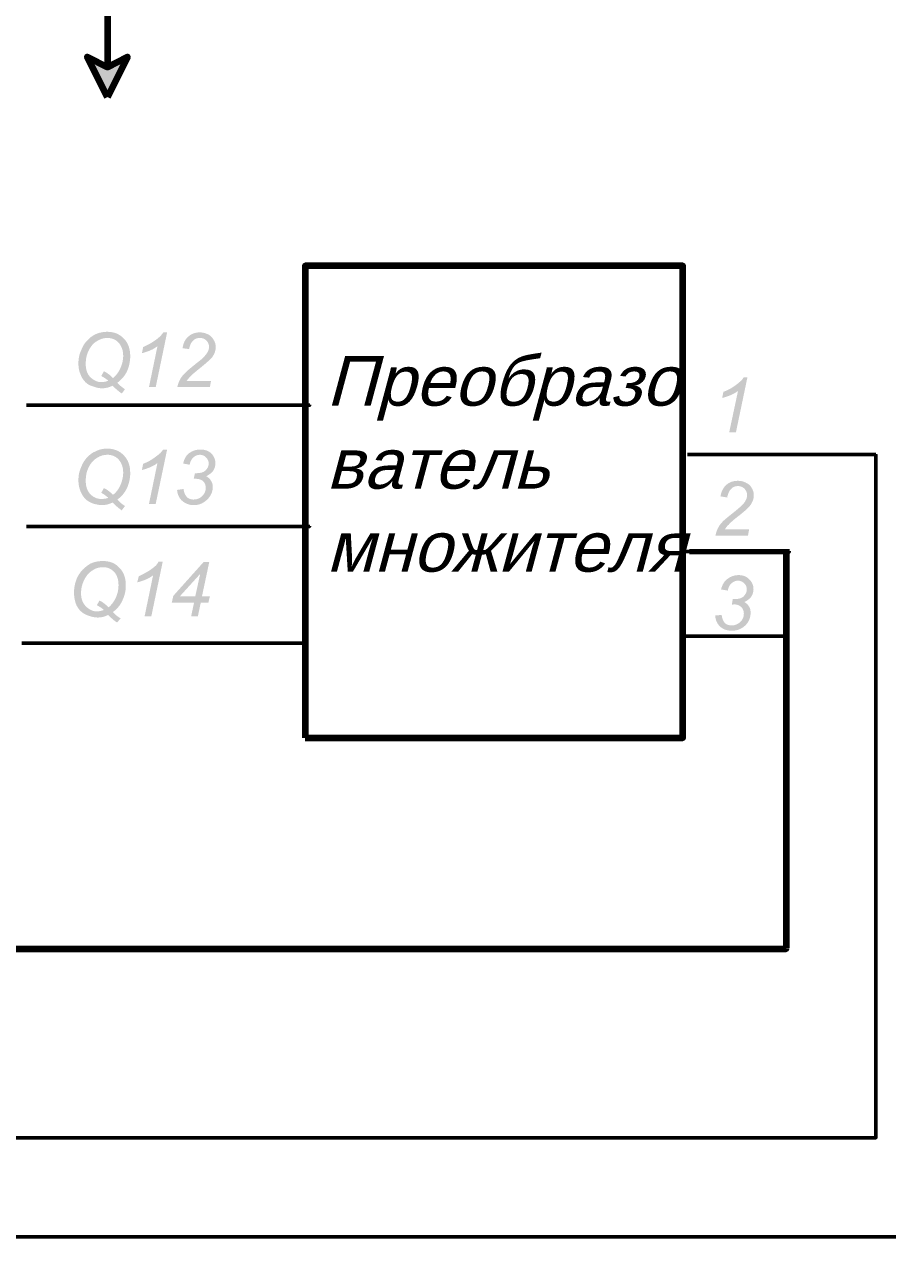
# Model space of a CAD drawing. Header units: millimetres. Extents: x 0 to 420, y 0 to 531.
# Drawn here: x 346.2 to 394.7, y 144.2 to 212.4 of the extents above; entities that cross this region are included whole.
import ezdxf

# ---------------------------------------------------------------- set-up
doc = ezdxf.new("R2010")
doc.units = ezdxf.units.MM
doc.header["$LTSCALE"] = 0.5
doc.layers.get('0').update_dxf_attribs({"lineweight": 60})
doc.styles.add('Arial$201', font='Arial Italic.ttf', dxfattribs={"oblique": 15, "height": 4.266011})

msp = doc.modelspace()

# ---------------------------------------------------------------- hatches: boundary and pattern name
at = {"true_color": 0x000007}
for points in [[(350.83, 208.277), (349.694, 210.55), (350.83, 209.973), (351.966, 210.55)], [(353.168, 191.977), (353.646, 194.282), (353.646, 194.282), (353.62, 194.261), (353.594, 194.241), (353.567, 194.222), (353.539, 194.202), (353.509, 194.183), (353.479, 194.164), (353.448, 194.146), (353.416, 194.128), (353.383, 194.11), (353.348, 194.093), (353.313, 194.076), (353.277, 194.059), (353.24, 194.043), (353.202, 194.027), (353.163, 194.012), (353.124, 193.996), (353.083, 193.981), (353.041, 193.967), (352.999, 193.953), (352.955, 193.939), (352.911, 193.925), (352.866, 193.912), (352.82, 193.899), (352.773, 193.887), (352.773, 193.887), (352.839, 194.232), (352.839, 194.232), (352.863, 194.243), (352.888, 194.253), (352.912, 194.264), (352.936, 194.275), (352.96, 194.286), (352.984, 194.297), (353.008, 194.309), (353.032, 194.32), (353.055, 194.332), (353.078, 194.344), (353.102, 194.356), (353.125, 194.368), (353.148, 194.381), (353.171, 194.393), (353.194, 194.406), (353.217, 194.419), (353.24, 194.432), (353.263, 194.445), (353.285, 194.459), (353.308, 194.472), (353.331, 194.486), (353.353, 194.5), (353.376, 194.514), (353.399, 194.529), (353.399, 194.529), (353.421, 194.543), (353.443, 194.558), (353.464, 194.572), (353.485, 194.586), (353.506, 194.6), (353.525, 194.615), (353.545, 194.629), (353.564, 194.643), (353.582, 194.657), (353.6, 194.67), (353.618, 194.684), (353.635, 194.697), (353.652, 194.711), (353.668, 194.724), (353.684, 194.737), (353.7, 194.749), (353.715, 194.762), (353.73, 194.774), (353.744, 194.786), (353.758, 194.798), (353.772, 194.809), (353.785, 194.82), (353.798, 194.831), (353.81, 194.842), (353.817, 194.85), (353.823, 194.858), (353.829, 194.866), (353.836, 194.875), (353.843, 194.883), (353.85, 194.891), (353.857, 194.9), (353.864, 194.908), (353.871, 194.917), (353.878, 194.925), (353.885, 194.934), (353.893, 194.942), (353.9, 194.951), (353.907, 194.96), (353.914, 194.969), (353.921, 194.978), (353.928, 194.987), (353.935, 194.997), (353.942, 195.006), (353.949, 195.016), (353.956, 195.025), (353.962, 195.035), (353.969, 195.045), (353.975, 195.056), (354.189, 195.056), (353.547, 191.977), (353.168, 191.977), (353.547, 191.977)], [(385.803, 189.441), (386.297, 191.763), (386.297, 191.763), (386.27, 191.742), (386.241, 191.722), (386.213, 191.702), (386.183, 191.683), (386.152, 191.664), (386.121, 191.645), (386.088, 191.627), (386.055, 191.609), (386.021, 191.591), (385.986, 191.574), (385.951, 191.557), (385.914, 191.54), (385.876, 191.524), (385.838, 191.508), (385.799, 191.492), (385.759, 191.477), (385.718, 191.462), (385.676, 191.448), (385.634, 191.433), (385.59, 191.419), (385.546, 191.406), (385.501, 191.393), (385.454, 191.38), (385.408, 191.367), (385.408, 191.367), (385.473, 191.713), (385.473, 191.713), (385.498, 191.722), (385.523, 191.73), (385.547, 191.739), (385.571, 191.749), (385.595, 191.758), (385.619, 191.768), (385.643, 191.779), (385.666, 191.789), (385.69, 191.8), (385.713, 191.811), (385.736, 191.823), (385.76, 191.835), (385.783, 191.847), (385.806, 191.859), (385.829, 191.871), (385.852, 191.884), (385.874, 191.897), (385.897, 191.91), (385.92, 191.923), (385.943, 191.937), (385.965, 191.951), (385.988, 191.965), (386.011, 191.979), (386.033, 191.993), (386.033, 191.993), (386.056, 192.009), (386.078, 192.025), (386.1, 192.041), (386.121, 192.056), (386.142, 192.071), (386.162, 192.086), (386.183, 192.101), (386.202, 192.115), (386.221, 192.129), (386.24, 192.143), (386.258, 192.157), (386.276, 192.17), (386.293, 192.183), (386.31, 192.196), (386.326, 192.209), (386.342, 192.222), (386.357, 192.235), (386.371, 192.248), (386.385, 192.26), (386.398, 192.273), (386.411, 192.285), (386.423, 192.298), (386.434, 192.31), (386.445, 192.322), (386.453, 192.329), (386.461, 192.335), (386.469, 192.342), (386.477, 192.348), (386.484, 192.355), (386.491, 192.362), (386.499, 192.37), (386.506, 192.377), (386.513, 192.385), (386.52, 192.393), (386.527, 192.401), (386.533, 192.409), (386.54, 192.417), (386.547, 192.426), (386.553, 192.434), (386.56, 192.443), (386.566, 192.452), (386.572, 192.461), (386.579, 192.471), (386.585, 192.48), (386.591, 192.49), (386.597, 192.5), (386.603, 192.51), (386.61, 192.52), (386.824, 192.52), (386.181, 189.441), (385.803, 189.441), (386.181, 189.441)], [(353.168, 185.407), (353.646, 187.712), (353.646, 187.712), (353.62, 187.692), (353.594, 187.672), (353.567, 187.652), (353.539, 187.632), (353.509, 187.613), (353.479, 187.595), (353.448, 187.576), (353.416, 187.558), (353.383, 187.541), (353.348, 187.523), (353.313, 187.506), (353.277, 187.49), (353.24, 187.473), (353.202, 187.457), (353.163, 187.442), (353.124, 187.427), (353.083, 187.412), (353.041, 187.397), (352.999, 187.383), (352.955, 187.369), (352.911, 187.355), (352.866, 187.342), (352.82, 187.329), (352.773, 187.317), (352.773, 187.317), (352.839, 187.663), (352.839, 187.663), (352.863, 187.673), (352.888, 187.683), (352.912, 187.694), (352.936, 187.704), (352.96, 187.715), (352.984, 187.725), (353.008, 187.736), (353.032, 187.747), (353.055, 187.758), (353.078, 187.769), (353.102, 187.781), (353.125, 187.792), (353.148, 187.804), (353.171, 187.816), (353.194, 187.829), (353.217, 187.842), (353.24, 187.855), (353.263, 187.869), (353.285, 187.883), (353.308, 187.897), (353.331, 187.912), (353.353, 187.927), (353.376, 187.943), (353.399, 187.959), (353.399, 187.959), (353.421, 187.973), (353.443, 187.988), (353.464, 188.002), (353.485, 188.016), (353.506, 188.031), (353.525, 188.045), (353.545, 188.059), (353.564, 188.073), (353.582, 188.087), (353.6, 188.101), (353.618, 188.114), (353.635, 188.128), (353.652, 188.141), (353.668, 188.154), (353.684, 188.167), (353.7, 188.18), (353.715, 188.192), (353.73, 188.204), (353.744, 188.216), (353.758, 188.228), (353.772, 188.239), (353.785, 188.251), (353.798, 188.261), (353.81, 188.272), (353.817, 188.28), (353.823, 188.288), (353.829, 188.297), (353.836, 188.305), (353.843, 188.313), (353.85, 188.321), (353.857, 188.329), (353.864, 188.338), (353.871, 188.346), (353.878, 188.354), (353.885, 188.362), (353.893, 188.371), (353.9, 188.379), (353.907, 188.387), (353.914, 188.395), (353.921, 188.404), (353.928, 188.412), (353.935, 188.42), (353.942, 188.428), (353.949, 188.436), (353.956, 188.445), (353.962, 188.453), (353.969, 188.461), (353.975, 188.469), (354.189, 188.469), (353.547, 185.407), (353.168, 185.407), (353.547, 185.407)], [(352.921, 179.084), (353.399, 181.389), (353.399, 181.389), (353.371, 181.369), (353.343, 181.349), (353.314, 181.329), (353.285, 181.31), (353.254, 181.291), (353.223, 181.272), (353.19, 181.254), (353.157, 181.236), (353.123, 181.218), (353.088, 181.201), (353.052, 181.184), (353.016, 181.167), (352.978, 181.151), (352.94, 181.135), (352.901, 181.119), (352.861, 181.104), (352.82, 181.089), (352.778, 181.074), (352.735, 181.06), (352.692, 181.046), (352.648, 181.033), (352.602, 181.019), (352.556, 181.007), (352.509, 180.994), (352.509, 180.994), (352.592, 181.34), (352.592, 181.34), (352.614, 181.35), (352.637, 181.361), (352.66, 181.371), (352.682, 181.382), (352.705, 181.393), (352.728, 181.405), (352.751, 181.416), (352.774, 181.428), (352.796, 181.439), (352.819, 181.451), (352.842, 181.463), (352.866, 181.476), (352.889, 181.488), (352.912, 181.501), (352.935, 181.514), (352.959, 181.526), (352.983, 181.54), (353.006, 181.553), (353.03, 181.566), (353.054, 181.58), (353.078, 181.594), (353.103, 181.608), (353.127, 181.622), (353.152, 181.636), (353.152, 181.636), (353.174, 181.651), (353.196, 181.665), (353.217, 181.679), (353.238, 181.694), (353.259, 181.708), (353.278, 181.722), (353.298, 181.736), (353.317, 181.75), (353.335, 181.764), (353.354, 181.778), (353.371, 181.792), (353.388, 181.805), (353.405, 181.818), (353.421, 181.831), (353.437, 181.844), (353.453, 181.857), (353.468, 181.869), (353.483, 181.882), (353.497, 181.894), (353.511, 181.905), (353.525, 181.917), (353.538, 181.928), (353.551, 181.939), (353.563, 181.949), (353.569, 181.957), (353.576, 181.966), (353.582, 181.974), (353.588, 181.982), (353.594, 181.99), (353.6, 181.999), (353.606, 182.007), (353.613, 182.016), (353.619, 182.024), (353.625, 182.033), (353.631, 182.041), (353.637, 182.05), (353.644, 182.059), (353.65, 182.068), (353.656, 182.077), (353.662, 182.086), (353.668, 182.095), (353.674, 182.104), (353.681, 182.114), (353.687, 182.123), (353.693, 182.133), (353.699, 182.143), (353.705, 182.153), (353.711, 182.163), (353.942, 182.163), (353.3, 179.084), (352.921, 179.084), (353.3, 179.084)]]:
    msp.add_hatch(color=7, dxfattribs=at).paths.add_polyline_path(points)
h = msp.add_hatch(color=7, dxfattribs=at)
edge = h.paths.add_edge_path()
edge.add_spline(control_points=[(351.39, 192.224), (351.505, 192.092), (351.637, 191.977), (351.818, 191.861)], knot_values=[0, 0, 0, 0, 1, 1, 1, 1], degree=3, periodic=0)
edge.add_line((351.818, 191.861), (351.637, 191.614))
edge.add_spline(control_points=[(351.637, 191.614), (351.456, 191.746), (351.275, 191.894), (351.126, 192.059), (351.126, 192.059), (350.929, 191.96), (350.731, 191.911), (350.534, 191.911), (350.534, 191.911), (350.385, 191.911), (350.221, 191.944), (350.04, 192.009), (350.04, 192.009), (349.859, 192.059), (349.71, 192.141), (349.595, 192.256), (349.595, 192.256), (349.48, 192.372), (349.381, 192.52), (349.315, 192.701), (349.315, 192.701), (349.233, 192.882), (349.2, 193.096), (349.2, 193.31), (349.2, 193.31), (349.2, 193.574), (349.249, 193.837), (349.365, 194.068), (349.365, 194.068), (349.447, 194.282), (349.546, 194.446), (349.694, 194.595), (349.694, 194.595), (349.826, 194.743), (349.974, 194.858), (350.138, 194.94), (350.138, 194.94), (350.352, 195.039), (350.583, 195.089), (350.83, 195.089), (350.83, 195.089), (351.209, 195.089), (351.522, 194.957), (351.752, 194.71), (351.752, 194.71), (351.999, 194.463), (352.114, 194.134), (352.114, 193.722), (352.114, 193.722), (352.114, 193.409), (352.048, 193.129), (351.933, 192.866), (351.933, 192.866), (351.801, 192.602), (351.62, 192.388), (351.39, 192.224)], knot_values=[0, 0, 0, 0, 0.017857, 0.017857, 0.017857, 0.017857, 0.035714, 0.035714, 0.035714, 0.035714, 0.053571, 0.053571, 0.053571, 0.053571, 0.071429, 0.071429, 0.071429, 0.071429, 0.089286, 0.089286, 0.089286, 0.089286, 0.107143, 0.107143, 0.107143, 0.107143, 0.125, 0.125, 0.125, 0.125, 0.142857, 0.142857, 0.142857, 0.142857, 0.160714, 0.160714, 0.160714, 0.160714, 0.178571, 0.178571, 0.178571, 0.178571, 0.196429, 0.196429, 0.196429, 0.196429, 0.214286, 0.214286, 0.214286, 0.214286, 0.232143, 0.232143, 0.232143, 0.232143, 1, 1, 1, 1], degree=3, periodic=0)
edge = h.paths.add_edge_path()
edge.add_spline(control_points=[(351.143, 192.487), (351.307, 192.619), (351.456, 192.8), (351.554, 193.03), (351.554, 193.03), (351.653, 193.244), (351.719, 193.491), (351.719, 193.738), (351.719, 193.738), (351.719, 194.051), (351.62, 194.298), (351.456, 194.479), (351.456, 194.479), (351.291, 194.66), (351.077, 194.743), (350.83, 194.743), (350.83, 194.743), (350.632, 194.743), (350.435, 194.693), (350.237, 194.562), (350.237, 194.562), (350.04, 194.446), (349.891, 194.265), (349.776, 194.035), (349.776, 194.035), (349.661, 193.804), (349.612, 193.557), (349.612, 193.277), (349.612, 193.277), (349.612, 192.932), (349.71, 192.668), (349.924, 192.487), (349.924, 192.487), (350.106, 192.339), (350.27, 192.256), (350.468, 192.256), (350.468, 192.256), (350.616, 192.256), (350.764, 192.289), (350.879, 192.339), (350.879, 192.339), (350.748, 192.454), (350.616, 192.536), (350.484, 192.602)], knot_values=[0, 0, 0, 0, 0.022727, 0.022727, 0.022727, 0.022727, 0.045455, 0.045455, 0.045455, 0.045455, 0.068182, 0.068182, 0.068182, 0.068182, 0.090909, 0.090909, 0.090909, 0.090909, 0.113636, 0.113636, 0.113636, 0.113636, 0.136364, 0.136364, 0.136364, 0.136364, 0.159091, 0.159091, 0.159091, 0.159091, 0.181818, 0.181818, 0.181818, 0.181818, 0.204545, 0.204545, 0.204545, 0.204545, 0.227273, 0.227273, 0.227273, 0.227273, 1, 1, 1, 1], degree=3, periodic=0)
edge.add_line((350.484, 192.602), (350.632, 192.866))
edge.add_spline(control_points=[(350.632, 192.866), (350.731, 192.816), (350.814, 192.783), (350.879, 192.718), (350.879, 192.718), (350.962, 192.668), (351.044, 192.586), (351.143, 192.487)], knot_values=[0, 0, 0, 0, 0.125, 0.125, 0.125, 0.125, 1, 1, 1, 1], degree=3, periodic=0)
h = msp.add_hatch(color=7, dxfattribs=at)
h.paths.add_polyline_path([(354.765, 191.977), (354.765, 191.977), (354.77, 191.999), (354.774, 192.021), (354.779, 192.043), (354.784, 192.064), (354.79, 192.086), (354.796, 192.106), (354.802, 192.127), (354.808, 192.147), (354.814, 192.167), (354.821, 192.187), (354.828, 192.206), (354.835, 192.226), (354.843, 192.245), (354.85, 192.263), (354.858, 192.282), (354.865, 192.3), (354.873, 192.318), (354.881, 192.335), (354.889, 192.353), (354.897, 192.37), (354.905, 192.387), (354.913, 192.404), (354.922, 192.421), (354.93, 192.438), (354.93, 192.438), (354.938, 192.452), (354.947, 192.466), (354.956, 192.481), (354.966, 192.495), (354.975, 192.51), (354.985, 192.524), (354.996, 192.538), (355.006, 192.553), (355.017, 192.567), (355.028, 192.582), (355.04, 192.596), (355.051, 192.61), (355.063, 192.625), (355.076, 192.639), (355.088, 192.654), (355.101, 192.668), (355.114, 192.683), (355.127, 192.697), (355.14, 192.711), (355.154, 192.726), (355.167, 192.74), (355.181, 192.755), (355.196, 192.769), (355.21, 192.783), (355.225, 192.798), (355.241, 192.814), (355.258, 192.83), (355.276, 192.847), (355.295, 192.864), (355.315, 192.882), (355.336, 192.901), (355.359, 192.921), (355.382, 192.942), (355.407, 192.963), (355.432, 192.985), (355.459, 193.008), (355.487, 193.031), (355.516, 193.056), (355.546, 193.081), (355.577, 193.107), (355.609, 193.133), (355.643, 193.161), (355.677, 193.189), (355.713, 193.218), (355.75, 193.248), (355.789, 193.279), (355.828, 193.311), (355.868, 193.343), (355.893, 193.362), (355.916, 193.38), (355.939, 193.397), (355.962, 193.415), (355.983, 193.432), (356.004, 193.448), (356.025, 193.464), (356.044, 193.48), (356.063, 193.496), (356.081, 193.511), (356.099, 193.526), (356.115, 193.541), (356.132, 193.555), (356.147, 193.569), (356.162, 193.582), (356.176, 193.596), (356.189, 193.609), (356.202, 193.621), (356.214, 193.633), (356.225, 193.645), (356.236, 193.657), (356.246, 193.668), (356.255, 193.679), (356.264, 193.689), (356.278, 193.703), (356.291, 193.717), (356.305, 193.731), (356.317, 193.745), (356.33, 193.759), (356.341, 193.773), (356.353, 193.786), (356.364, 193.799), (356.374, 193.813), (356.384, 193.826), (356.394, 193.839), (356.404, 193.852), (356.413, 193.864), (356.421, 193.877), (356.43, 193.89), (356.438, 193.902), (356.446, 193.915), (356.453, 193.927), (356.461, 193.94), (356.468, 193.952), (356.475, 193.965), (356.481, 193.977), (356.488, 193.989), (356.494, 194.002), (356.498, 194.012), (356.502, 194.022), (356.506, 194.032), (356.509, 194.042), (356.513, 194.052), (356.516, 194.061), (356.519, 194.071), (356.522, 194.08), (356.524, 194.09), (356.527, 194.1), (356.529, 194.109), (356.531, 194.119), (356.533, 194.129), (356.535, 194.139), (356.537, 194.149), (356.538, 194.159), (356.539, 194.17), (356.54, 194.18), (356.541, 194.191), (356.542, 194.202), (356.543, 194.213), (356.543, 194.225), (356.543, 194.237), (356.544, 194.249), (356.543, 194.265), (356.543, 194.281), (356.541, 194.297), (356.539, 194.313), (356.537, 194.329), (356.534, 194.345), (356.531, 194.36), (356.527, 194.375), (356.523, 194.39), (356.518, 194.405), (356.512, 194.42), (356.506, 194.434), (356.5, 194.448), (356.493, 194.463), (356.486, 194.476), (356.478, 194.49), (356.469, 194.504), (356.46, 194.517), (356.451, 194.531), (356.441, 194.544), (356.43, 194.557), (356.419, 194.57), (356.407, 194.582), (356.395, 194.595), (356.383, 194.607), (356.37, 194.618), (356.357, 194.629), (356.344, 194.64), (356.331, 194.65), (356.318, 194.659), (356.304, 194.668), (356.29, 194.677), (356.276, 194.685), (356.262, 194.692), (356.248, 194.699), (356.233, 194.706), (356.218, 194.712), (356.202, 194.717), (356.187, 194.722), (356.171, 194.726), (356.155, 194.73), (356.138, 194.734), (356.122, 194.736), (356.105, 194.739), (356.087, 194.74), (356.069, 194.742), (356.051, 194.743), (356.033, 194.743), (356.015, 194.743), (355.996, 194.742), (355.978, 194.74), (355.96, 194.739), (355.943, 194.736), (355.925, 194.734), (355.908, 194.73), (355.891, 194.726), (355.874, 194.722), (355.858, 194.717), (355.841, 194.712), (355.825, 194.706), (355.809, 194.699), (355.794, 194.692), (355.779, 194.685), (355.764, 194.677), (355.749, 194.668), (355.734, 194.659), (355.72, 194.65), (355.706, 194.64), (355.693, 194.629), (355.68, 194.618), (355.667, 194.607), (355.654, 194.595), (355.64, 194.582), (355.627, 194.569), (355.613, 194.554), (355.601, 194.54), (355.588, 194.524), (355.577, 194.508), (355.565, 194.492), (355.554, 194.474), (355.544, 194.457), (355.534, 194.438), (355.524, 194.419), (355.514, 194.399), (355.505, 194.379), (355.497, 194.358), (355.488, 194.336), (355.48, 194.314), (355.472, 194.291), (355.465, 194.268), (355.457, 194.244), (355.45, 194.22), (355.443, 194.195), (355.437, 194.17), (355.43, 194.144), (355.424, 194.117), (355.062, 194.166), (355.062, 194.166), (355.066, 194.201), (355.071, 194.235), (355.077, 194.268), (355.084, 194.301), (355.091, 194.333), (355.099, 194.364), (355.108, 194.395), (355.117, 194.424), (355.127, 194.454), (355.138, 194.482), (355.15, 194.51), (355.162, 194.537), (355.176, 194.563), (355.19, 194.589), (355.205, 194.614), (355.22, 194.638), (355.237, 194.662), (355.254, 194.685), (355.272, 194.707), (355.291, 194.729), (355.31, 194.75), (355.331, 194.77), (355.352, 194.79), (355.374, 194.809), (355.395, 194.829), (355.417, 194.848), (355.439, 194.867), (355.462, 194.884), (355.486, 194.901), (355.51, 194.917), (355.534, 194.932), (355.559, 194.946), (355.585, 194.959), (355.611, 194.972), (355.638, 194.983), (355.665, 194.994), (355.692, 195.004), (355.72, 195.013), (355.748, 195.021), (355.777, 195.028), (355.806, 195.035), (355.835, 195.04), (355.865, 195.045), (355.895, 195.049), (355.925, 195.052), (355.955, 195.054), (355.986, 195.055), (356.017, 195.056), (356.039, 195.055), (356.062, 195.055), (356.084, 195.053), (356.106, 195.052), (356.128, 195.049), (356.149, 195.047), (356.171, 195.044), (356.192, 195.04), (356.213, 195.037), (356.233, 195.032), (356.254, 195.028), (356.274, 195.023), (356.294, 195.017), (356.314, 195.012), (356.333, 195.006), (356.352, 195), (356.371, 194.993), (356.389, 194.986), (356.408, 194.979), (356.426, 194.972), (356.443, 194.964), (356.461, 194.956), (356.478, 194.949), (356.494, 194.94), (356.494, 194.94), (356.512, 194.932), (356.53, 194.923), (356.547, 194.913), (356.564, 194.903), (356.58, 194.893), (356.596, 194.882), (356.612, 194.871), (356.626, 194.859), (356.641, 194.847), (356.655, 194.835), (356.668, 194.822), (356.681, 194.809), (356.694, 194.795), (356.706, 194.781), (356.718, 194.767), (356.73, 194.753), (356.741, 194.738), (356.751, 194.723), (356.761, 194.707), (356.771, 194.692), (356.781, 194.676), (356.79, 194.66), (356.799, 194.644), (356.807, 194.628), (356.817, 194.613), (356.827, 194.598), (356.836, 194.583), (356.844, 194.567), (356.852, 194.552), (356.86, 194.536), (356.867, 194.519), (356.873, 194.503), (356.88, 194.487), (356.885, 194.47), (356.891, 194.453), (356.895, 194.436), (356.9, 194.419), (356.904, 194.402), (356.907, 194.385), (356.911, 194.368), (356.913, 194.351), (356.916, 194.333), (356.918, 194.316), (356.919, 194.299), (356.921, 194.282), (356.922, 194.266), (356.922, 194.249), (356.922, 194.232), (356.922, 194.208), (356.921, 194.183), (356.919, 194.158), (356.917, 194.134), (356.914, 194.109), (356.91, 194.084), (356.905, 194.059), (356.9, 194.035), (356.894, 194.01), (356.887, 193.985), (356.879, 193.961), (356.871, 193.936), (356.862, 193.911), (356.852, 193.887), (356.841, 193.862), (356.83, 193.837), (356.817, 193.812), (356.804, 193.788), (356.79, 193.763), (356.775, 193.738), (356.76, 193.714), (356.744, 193.689), (356.726, 193.664), (356.708, 193.64), (356.708, 193.64), (356.695, 193.625), (356.68, 193.608), (356.663, 193.591), (356.645, 193.572), (356.625, 193.553), (356.603, 193.532), (356.58, 193.509), (356.555, 193.486), (356.528, 193.461), (356.499, 193.435), (356.469, 193.408), (356.437, 193.38), (356.403, 193.351), (356.367, 193.32), (356.33, 193.288), (356.291, 193.255), (356.25, 193.221), (356.208, 193.186), (356.164, 193.149), (356.118, 193.111), (356.071, 193.072), (356.021, 193.032), (355.971, 192.991), (355.918, 192.948), (355.918, 192.948), (355.895, 192.93), (355.873, 192.912), (355.852, 192.894), (355.83, 192.877), (355.809, 192.86), (355.789, 192.843), (355.769, 192.826), (355.749, 192.81), (355.73, 192.794), (355.711, 192.779), (355.693, 192.763), (355.675, 192.748), (355.658, 192.734), (355.641, 192.719), (355.625, 192.705), (355.609, 192.691), (355.594, 192.677), (355.58, 192.663), (355.566, 192.65), (355.553, 192.637), (355.54, 192.624), (355.528, 192.611), (355.517, 192.598), (355.506, 192.586), (355.506, 192.586), (355.494, 192.574), (355.482, 192.561), (355.471, 192.549), (355.459, 192.538), (355.449, 192.526), (355.438, 192.515), (355.428, 192.503), (355.418, 192.492), (355.408, 192.481), (355.399, 192.47), (355.39, 192.459), (355.381, 192.448), (355.372, 192.437), (355.364, 192.426), (355.356, 192.416), (355.348, 192.405), (355.34, 192.395), (355.333, 192.384), (355.325, 192.374), (355.318, 192.364), (355.311, 192.353), (355.305, 192.343), (355.298, 192.333), (355.292, 192.322), (355.292, 192.322), (356.659, 192.322), (356.593, 191.977)])
h.paths.add_polyline_path([(354.765, 191.977), (356.593, 191.977)])
h = msp.add_hatch(color=7, dxfattribs=at)
edge = h.paths.add_edge_path()
edge.add_spline(control_points=[(351.39, 185.654), (351.505, 185.522), (351.637, 185.407), (351.818, 185.292)], knot_values=[0, 0, 0, 0, 1, 1, 1, 1], degree=3, periodic=0)
edge.add_line((351.818, 185.292), (351.637, 185.045))
edge.add_spline(control_points=[(351.637, 185.045), (351.456, 185.176), (351.275, 185.324), (351.126, 185.489), (351.126, 185.489), (350.929, 185.39), (350.731, 185.341), (350.534, 185.341), (350.534, 185.341), (350.385, 185.341), (350.221, 185.374), (350.04, 185.423), (350.04, 185.423), (349.859, 185.489), (349.71, 185.571), (349.595, 185.687), (349.595, 185.687), (349.48, 185.802), (349.381, 185.95), (349.315, 186.131), (349.315, 186.131), (349.233, 186.312), (349.2, 186.526), (349.2, 186.741), (349.2, 186.741), (349.2, 187.004), (349.249, 187.267), (349.365, 187.498), (349.365, 187.498), (349.447, 187.712), (349.546, 187.877), (349.694, 188.025), (349.694, 188.025), (349.826, 188.173), (349.974, 188.288), (350.138, 188.354), (350.138, 188.354), (350.352, 188.469), (350.583, 188.519), (350.83, 188.519), (350.83, 188.519), (351.209, 188.519), (351.522, 188.387), (351.752, 188.14), (351.752, 188.14), (351.999, 187.893), (352.114, 187.564), (352.114, 187.136), (352.114, 187.136), (352.114, 186.839), (352.048, 186.559), (351.933, 186.296), (351.933, 186.296), (351.801, 186.033), (351.62, 185.818), (351.39, 185.654)], knot_values=[0, 0, 0, 0, 0.017857, 0.017857, 0.017857, 0.017857, 0.035714, 0.035714, 0.035714, 0.035714, 0.053571, 0.053571, 0.053571, 0.053571, 0.071429, 0.071429, 0.071429, 0.071429, 0.089286, 0.089286, 0.089286, 0.089286, 0.107143, 0.107143, 0.107143, 0.107143, 0.125, 0.125, 0.125, 0.125, 0.142857, 0.142857, 0.142857, 0.142857, 0.160714, 0.160714, 0.160714, 0.160714, 0.178571, 0.178571, 0.178571, 0.178571, 0.196429, 0.196429, 0.196429, 0.196429, 0.214286, 0.214286, 0.214286, 0.214286, 0.232143, 0.232143, 0.232143, 0.232143, 1, 1, 1, 1], degree=3, periodic=0)
edge = h.paths.add_edge_path()
edge.add_spline(control_points=[(351.143, 185.917), (351.307, 186.049), (351.456, 186.214), (351.554, 186.444), (351.554, 186.444), (351.653, 186.675), (351.719, 186.922), (351.719, 187.169), (351.719, 187.169), (351.719, 187.481), (351.62, 187.728), (351.456, 187.91), (351.456, 187.91), (351.291, 188.091), (351.077, 188.173), (350.83, 188.173), (350.83, 188.173), (350.632, 188.173), (350.435, 188.124), (350.237, 187.992), (350.237, 187.992), (350.04, 187.877), (349.891, 187.696), (349.776, 187.465), (349.776, 187.465), (349.661, 187.234), (349.612, 186.988), (349.612, 186.708), (349.612, 186.708), (349.612, 186.362), (349.71, 186.098), (349.924, 185.901), (349.924, 185.901), (350.106, 185.753), (350.27, 185.687), (350.468, 185.687), (350.468, 185.687), (350.616, 185.687), (350.764, 185.703), (350.879, 185.753), (350.879, 185.753), (350.748, 185.868), (350.616, 185.967), (350.484, 186.033)], knot_values=[0, 0, 0, 0, 0.022727, 0.022727, 0.022727, 0.022727, 0.045455, 0.045455, 0.045455, 0.045455, 0.068182, 0.068182, 0.068182, 0.068182, 0.090909, 0.090909, 0.090909, 0.090909, 0.113636, 0.113636, 0.113636, 0.113636, 0.136364, 0.136364, 0.136364, 0.136364, 0.159091, 0.159091, 0.159091, 0.159091, 0.181818, 0.181818, 0.181818, 0.181818, 0.204545, 0.204545, 0.204545, 0.204545, 0.227273, 0.227273, 0.227273, 0.227273, 1, 1, 1, 1], degree=3, periodic=0)
edge.add_line((350.484, 186.033), (350.632, 186.296))
edge.add_spline(control_points=[(350.632, 186.296), (350.731, 186.247), (350.814, 186.214), (350.879, 186.148), (350.879, 186.148), (350.962, 186.098), (351.044, 186.016), (351.143, 185.917)], knot_values=[0, 0, 0, 0, 0.125, 0.125, 0.125, 0.125, 1, 1, 1, 1], degree=3, periodic=0)
h = msp.add_hatch(color=7, dxfattribs=at)
edge = h.paths.add_edge_path()
edge.add_line((354.749, 186.197), (355.111, 186.247))
edge.add_spline(control_points=[(355.111, 186.247), (355.144, 186.033), (355.21, 185.884), (355.309, 185.786), (355.309, 185.786), (355.391, 185.703), (355.523, 185.654), (355.671, 185.654), (355.671, 185.654), (355.868, 185.654), (356.033, 185.72), (356.165, 185.851), (356.165, 185.851), (356.297, 185.983), (356.362, 186.131), (356.362, 186.312), (356.362, 186.312), (356.362, 186.461), (356.313, 186.592), (356.214, 186.691), (356.214, 186.691), (356.115, 186.773), (355.967, 186.823), (355.803, 186.823), (355.803, 186.823), (355.786, 186.823), (355.737, 186.823), (355.687, 186.823)], knot_values=[0, 0, 0, 0, 0.035714, 0.035714, 0.035714, 0.035714, 0.071429, 0.071429, 0.071429, 0.071429, 0.107143, 0.107143, 0.107143, 0.107143, 0.142857, 0.142857, 0.142857, 0.142857, 0.178571, 0.178571, 0.178571, 0.178571, 0.214286, 0.214286, 0.214286, 0.214286, 1, 1, 1, 1], degree=3, periodic=0)
edge.add_line((355.687, 186.823), (355.753, 187.136))
edge.add_spline(control_points=[(355.753, 187.136), (355.786, 187.136), (355.819, 187.136), (355.852, 187.136), (355.852, 187.136), (356.066, 187.136), (356.231, 187.185), (356.346, 187.284), (356.346, 187.284), (356.461, 187.399), (356.527, 187.514), (356.527, 187.679), (356.527, 187.679), (356.527, 187.811), (356.478, 187.926), (356.379, 188.025), (356.379, 188.025), (356.28, 188.124), (356.165, 188.173), (356.033, 188.173), (356.033, 188.173), (355.901, 188.173), (355.77, 188.124), (355.671, 188.025), (355.671, 188.025), (355.556, 187.926), (355.49, 187.794), (355.457, 187.613)], knot_values=[0, 0, 0, 0, 0.035714, 0.035714, 0.035714, 0.035714, 0.071429, 0.071429, 0.071429, 0.071429, 0.107143, 0.107143, 0.107143, 0.107143, 0.142857, 0.142857, 0.142857, 0.142857, 0.178571, 0.178571, 0.178571, 0.178571, 0.214286, 0.214286, 0.214286, 0.214286, 1, 1, 1, 1], degree=3, periodic=0)
edge.add_line((355.457, 187.613), (355.095, 187.679))
edge.add_spline(control_points=[(355.095, 187.679), (355.144, 187.943), (355.259, 188.14), (355.44, 188.272), (355.44, 188.272), (355.621, 188.404), (355.819, 188.469), (356.066, 188.469), (356.066, 188.469), (356.313, 188.469), (356.511, 188.404), (356.675, 188.255), (356.675, 188.255), (356.823, 188.091), (356.906, 187.91), (356.906, 187.696), (356.906, 187.696), (356.906, 187.531), (356.856, 187.383), (356.774, 187.267), (356.774, 187.267), (356.692, 187.152), (356.56, 187.053), (356.395, 186.971), (356.395, 186.971), (356.511, 186.889), (356.609, 186.806), (356.659, 186.708), (356.659, 186.708), (356.725, 186.609), (356.758, 186.494), (356.758, 186.362), (356.758, 186.362), (356.758, 186.082), (356.642, 185.851), (356.445, 185.654), (356.445, 185.654), (356.231, 185.456), (356, 185.341), (355.704, 185.341), (355.704, 185.341), (355.424, 185.341), (355.21, 185.423), (355.029, 185.588), (355.029, 185.588), (354.864, 185.736), (354.765, 185.95), (354.749, 186.197)], knot_values=[0, 0, 0, 0, 0.020833, 0.020833, 0.020833, 0.020833, 0.041667, 0.041667, 0.041667, 0.041667, 0.0625, 0.0625, 0.0625, 0.0625, 0.083333, 0.083333, 0.083333, 0.083333, 0.104167, 0.104167, 0.104167, 0.104167, 0.125, 0.125, 0.125, 0.125, 0.145833, 0.145833, 0.145833, 0.145833, 0.166667, 0.166667, 0.166667, 0.166667, 0.1875, 0.1875, 0.1875, 0.1875, 0.208333, 0.208333, 0.208333, 0.208333, 0.229167, 0.229167, 0.229167, 0.229167, 1, 1, 1, 1], degree=3, periodic=0)
h = msp.add_hatch(color=7, dxfattribs=at)
h.paths.add_polyline_path([(385.029, 183.629), (385.029, 183.629), (385.033, 183.651), (385.038, 183.673), (385.043, 183.696), (385.048, 183.718), (385.053, 183.739), (385.059, 183.761), (385.065, 183.782), (385.072, 183.803), (385.078, 183.824), (385.085, 183.844), (385.092, 183.864), (385.099, 183.884), (385.106, 183.903), (385.114, 183.922), (385.121, 183.941), (385.129, 183.959), (385.137, 183.977), (385.145, 183.994), (385.153, 184.011), (385.161, 184.028), (385.169, 184.044), (385.177, 184.06), (385.185, 184.075), (385.194, 184.09), (385.194, 184.09), (385.202, 184.106), (385.211, 184.122), (385.22, 184.138), (385.229, 184.154), (385.239, 184.17), (385.249, 184.185), (385.259, 184.201), (385.269, 184.216), (385.28, 184.231), (385.291, 184.246), (385.302, 184.26), (385.313, 184.275), (385.324, 184.289), (385.336, 184.303), (385.348, 184.317), (385.359, 184.331), (385.371, 184.345), (385.383, 184.358), (385.396, 184.371), (385.408, 184.385), (385.42, 184.398), (385.432, 184.41), (385.445, 184.423), (385.457, 184.435), (385.472, 184.45), (385.488, 184.466), (385.506, 184.482), (385.524, 184.499), (385.544, 184.516), (385.565, 184.534), (385.587, 184.553), (385.61, 184.573), (385.634, 184.594), (385.66, 184.615), (385.687, 184.637), (385.714, 184.66), (385.743, 184.683), (385.773, 184.708), (385.804, 184.733), (385.836, 184.759), (385.87, 184.785), (385.904, 184.813), (385.939, 184.841), (385.976, 184.87), (386.013, 184.9), (386.052, 184.931), (386.091, 184.963), (386.132, 184.995), (386.156, 185.016), (386.18, 185.035), (386.203, 185.055), (386.225, 185.073), (386.247, 185.092), (386.268, 185.109), (386.288, 185.127), (386.308, 185.143), (386.327, 185.16), (386.345, 185.175), (386.362, 185.19), (386.379, 185.205), (386.395, 185.219), (386.411, 185.233), (386.425, 185.246), (386.439, 185.259), (386.453, 185.271), (386.465, 185.282), (386.478, 185.293), (386.489, 185.304), (386.499, 185.314), (386.509, 185.323), (386.519, 185.332), (386.527, 185.341), (386.541, 185.355), (386.555, 185.369), (386.568, 185.383), (386.581, 185.397), (386.593, 185.411), (386.605, 185.425), (386.616, 185.438), (386.627, 185.452), (386.638, 185.465), (386.648, 185.479), (386.658, 185.492), (386.667, 185.506), (386.676, 185.519), (386.685, 185.532), (386.694, 185.546), (386.702, 185.559), (386.71, 185.573), (386.717, 185.586), (386.724, 185.6), (386.732, 185.614), (386.738, 185.628), (386.745, 185.642), (386.751, 185.656), (386.758, 185.67), (386.762, 185.679), (386.766, 185.687), (386.769, 185.696), (386.773, 185.705), (386.776, 185.713), (386.779, 185.723), (386.782, 185.732), (386.785, 185.741), (386.788, 185.75), (386.79, 185.76), (386.793, 185.77), (386.795, 185.779), (386.797, 185.789), (386.799, 185.799), (386.8, 185.809), (386.802, 185.819), (386.803, 185.829), (386.804, 185.839), (386.805, 185.849), (386.806, 185.86), (386.806, 185.87), (386.807, 185.88), (386.807, 185.891), (386.807, 185.901), (386.807, 185.917), (386.806, 185.934), (386.805, 185.95), (386.803, 185.967), (386.801, 185.983), (386.798, 185.999), (386.795, 186.015), (386.791, 186.031), (386.786, 186.047), (386.781, 186.063), (386.776, 186.079), (386.77, 186.094), (386.764, 186.11), (386.757, 186.125), (386.749, 186.14), (386.741, 186.154), (386.733, 186.169), (386.724, 186.183), (386.714, 186.197), (386.704, 186.211), (386.694, 186.225), (386.683, 186.238), (386.671, 186.251), (386.659, 186.263), (386.646, 186.275), (386.634, 186.287), (386.62, 186.298), (386.607, 186.308), (386.593, 186.318), (386.579, 186.328), (386.565, 186.337), (386.55, 186.345), (386.536, 186.353), (386.521, 186.361), (386.506, 186.368), (386.49, 186.374), (386.475, 186.38), (386.459, 186.385), (386.443, 186.39), (386.427, 186.395), (386.411, 186.399), (386.395, 186.402), (386.379, 186.405), (386.362, 186.407), (386.346, 186.409), (386.33, 186.41), (386.313, 186.411), (386.297, 186.411), (386.278, 186.411), (386.26, 186.41), (386.242, 186.409), (386.224, 186.407), (386.206, 186.405), (386.189, 186.402), (386.172, 186.399), (386.155, 186.395), (386.138, 186.39), (386.121, 186.385), (386.105, 186.38), (386.089, 186.374), (386.073, 186.368), (386.057, 186.361), (386.042, 186.353), (386.027, 186.345), (386.012, 186.337), (385.998, 186.328), (385.984, 186.318), (385.97, 186.308), (385.957, 186.298), (385.943, 186.287), (385.931, 186.275), (385.918, 186.263), (385.904, 186.248), (385.89, 186.234), (385.877, 186.218), (385.864, 186.202), (385.852, 186.186), (385.84, 186.17), (385.829, 186.153), (385.818, 186.135), (385.807, 186.117), (385.797, 186.098), (385.787, 186.079), (385.778, 186.059), (385.769, 186.039), (385.76, 186.018), (385.752, 185.996), (385.744, 185.974), (385.736, 185.951), (385.728, 185.927), (385.721, 185.903), (385.714, 185.878), (385.707, 185.852), (385.7, 185.825), (385.694, 185.797), (385.687, 185.769), (385.309, 185.835), (385.309, 185.835), (385.315, 185.868), (385.322, 185.9), (385.33, 185.931), (385.338, 185.963), (385.346, 185.993), (385.356, 186.023), (385.365, 186.053), (385.376, 186.082), (385.387, 186.11), (385.399, 186.139), (385.411, 186.166), (385.424, 186.193), (385.438, 186.22), (385.452, 186.246), (385.467, 186.271), (385.483, 186.296), (385.5, 186.32), (385.517, 186.344), (385.535, 186.368), (385.554, 186.391), (385.574, 186.413), (385.595, 186.435), (385.616, 186.456), (385.638, 186.477), (385.659, 186.495), (385.68, 186.513), (385.702, 186.53), (385.725, 186.546), (385.747, 186.561), (385.771, 186.576), (385.795, 186.59), (385.819, 186.603), (385.844, 186.615), (385.87, 186.627), (385.896, 186.638), (385.922, 186.648), (385.949, 186.657), (385.977, 186.666), (386.005, 186.674), (386.033, 186.681), (386.062, 186.687), (386.092, 186.692), (386.122, 186.697), (386.153, 186.701), (386.184, 186.704), (386.215, 186.706), (386.248, 186.707), (386.28, 186.708), (386.303, 186.707), (386.325, 186.707), (386.347, 186.706), (386.368, 186.705), (386.389, 186.703), (386.41, 186.701), (386.431, 186.699), (386.452, 186.696), (386.472, 186.693), (386.492, 186.689), (386.512, 186.685), (386.531, 186.681), (386.551, 186.676), (386.57, 186.671), (386.589, 186.665), (386.608, 186.659), (386.627, 186.652), (386.646, 186.645), (386.665, 186.638), (386.684, 186.629), (386.702, 186.621), (386.721, 186.612), (386.739, 186.602), (386.758, 186.592), (386.758, 186.592), (386.776, 186.584), (386.794, 186.575), (386.811, 186.566), (386.828, 186.557), (386.844, 186.547), (386.86, 186.537), (386.875, 186.526), (386.89, 186.516), (386.905, 186.504), (386.918, 186.493), (386.932, 186.481), (386.945, 186.469), (386.958, 186.456), (386.97, 186.443), (386.982, 186.43), (386.993, 186.417), (387.004, 186.403), (387.015, 186.389), (387.025, 186.374), (387.035, 186.359), (387.044, 186.344), (387.053, 186.328), (387.062, 186.312), (387.071, 186.296), (387.081, 186.279), (387.09, 186.263), (387.099, 186.247), (387.108, 186.23), (387.116, 186.213), (387.123, 186.197), (387.13, 186.18), (387.137, 186.164), (387.143, 186.147), (387.149, 186.13), (387.154, 186.113), (387.159, 186.096), (387.164, 186.079), (387.168, 186.062), (387.171, 186.045), (387.174, 186.028), (387.177, 186.01), (387.179, 185.993), (387.181, 185.975), (387.183, 185.957), (387.184, 185.939), (387.185, 185.921), (387.186, 185.903), (387.186, 185.884), (387.185, 185.86), (387.184, 185.835), (387.182, 185.81), (387.179, 185.786), (387.175, 185.761), (387.171, 185.736), (387.166, 185.712), (387.16, 185.687), (387.153, 185.663), (387.145, 185.639), (387.137, 185.614), (387.128, 185.59), (387.119, 185.566), (387.108, 185.542), (387.097, 185.518), (387.086, 185.494), (387.074, 185.47), (387.061, 185.447), (387.047, 185.423), (387.033, 185.4), (387.019, 185.377), (387.004, 185.354), (386.988, 185.331), (386.972, 185.308), (386.972, 185.308), (386.959, 185.291), (386.944, 185.273), (386.927, 185.254), (386.909, 185.234), (386.889, 185.213), (386.867, 185.191), (386.843, 185.168), (386.818, 185.143), (386.791, 185.118), (386.763, 185.092), (386.732, 185.065), (386.7, 185.036), (386.666, 185.007), (386.631, 184.977), (386.594, 184.945), (386.555, 184.913), (386.514, 184.879), (386.472, 184.845), (386.428, 184.809), (386.382, 184.773), (386.334, 184.735), (386.285, 184.697), (386.234, 184.657), (386.181, 184.616), (386.181, 184.616), (386.159, 184.598), (386.137, 184.58), (386.115, 184.562), (386.094, 184.544), (386.073, 184.526), (386.052, 184.509), (386.032, 184.491), (386.013, 184.474), (385.993, 184.458), (385.975, 184.441), (385.956, 184.425), (385.939, 184.409), (385.921, 184.393), (385.905, 184.377), (385.888, 184.362), (385.873, 184.347), (385.858, 184.332), (385.843, 184.318), (385.83, 184.304), (385.816, 184.29), (385.804, 184.276), (385.792, 184.263), (385.78, 184.25), (385.77, 184.238), (385.77, 184.238), (385.758, 184.227), (385.746, 184.217), (385.734, 184.206), (385.723, 184.195), (385.712, 184.184), (385.702, 184.173), (385.691, 184.162), (385.681, 184.151), (385.672, 184.14), (385.662, 184.129), (385.653, 184.117), (385.644, 184.106), (385.636, 184.095), (385.627, 184.083), (385.619, 184.072), (385.611, 184.061), (385.604, 184.05), (385.596, 184.039), (385.589, 184.028), (385.582, 184.017), (385.575, 184.006), (385.568, 183.995), (385.562, 183.985), (385.556, 183.974), (385.556, 183.974), (386.922, 183.974), (386.857, 183.629)])
h.paths.add_polyline_path([(385.029, 183.629), (386.857, 183.629)])
h = msp.add_hatch(color=7, dxfattribs=at)
edge = h.paths.add_edge_path()
edge.add_spline(control_points=[(351.143, 179.331), (351.242, 179.199), (351.39, 179.084), (351.571, 178.969)], knot_values=[0, 0, 0, 0, 1, 1, 1, 1], degree=3, periodic=0)
edge.add_line((351.571, 178.969), (351.373, 178.738))
edge.add_spline(control_points=[(351.373, 178.738), (351.192, 178.854), (351.028, 179.002), (350.879, 179.166), (350.879, 179.166), (350.682, 179.068), (350.484, 179.018), (350.287, 179.018), (350.287, 179.018), (350.138, 179.018), (349.974, 179.051), (349.793, 179.117), (349.793, 179.117), (349.612, 179.166), (349.463, 179.249), (349.348, 179.364), (349.348, 179.364), (349.216, 179.479), (349.118, 179.627), (349.052, 179.809), (349.052, 179.809), (348.986, 179.99), (348.953, 180.204), (348.953, 180.418), (348.953, 180.418), (348.953, 180.681), (349.002, 180.945), (349.101, 181.192), (349.101, 181.192), (349.183, 181.389), (349.299, 181.554), (349.43, 181.702), (349.43, 181.702), (349.579, 181.85), (349.727, 181.966), (349.875, 182.048), (349.875, 182.048), (350.089, 182.147), (350.32, 182.196), (350.567, 182.196), (350.567, 182.196), (350.962, 182.196), (351.275, 182.081), (351.505, 181.817), (351.505, 181.817), (351.752, 181.57), (351.867, 181.241), (351.867, 180.829), (351.867, 180.829), (351.867, 180.517), (351.801, 180.237), (351.67, 179.973), (351.67, 179.973), (351.554, 179.71), (351.373, 179.496), (351.143, 179.331)], knot_values=[0, 0, 0, 0, 0.017857, 0.017857, 0.017857, 0.017857, 0.035714, 0.035714, 0.035714, 0.035714, 0.053571, 0.053571, 0.053571, 0.053571, 0.071429, 0.071429, 0.071429, 0.071429, 0.089286, 0.089286, 0.089286, 0.089286, 0.107143, 0.107143, 0.107143, 0.107143, 0.125, 0.125, 0.125, 0.125, 0.142857, 0.142857, 0.142857, 0.142857, 0.160714, 0.160714, 0.160714, 0.160714, 0.178571, 0.178571, 0.178571, 0.178571, 0.196429, 0.196429, 0.196429, 0.196429, 0.214286, 0.214286, 0.214286, 0.214286, 0.232143, 0.232143, 0.232143, 0.232143, 1, 1, 1, 1], degree=3, periodic=0)
edge = h.paths.add_edge_path()
edge.add_spline(control_points=[(350.896, 179.594), (351.061, 179.726), (351.192, 179.907), (351.307, 180.138), (351.307, 180.138), (351.406, 180.368), (351.456, 180.599), (351.456, 180.846), (351.456, 180.846), (351.456, 181.159), (351.373, 181.406), (351.209, 181.587), (351.209, 181.587), (351.028, 181.768), (350.83, 181.85), (350.583, 181.85), (350.583, 181.85), (350.369, 181.85), (350.171, 181.801), (349.99, 181.669), (349.99, 181.669), (349.793, 181.554), (349.644, 181.373), (349.529, 181.142), (349.529, 181.142), (349.414, 180.912), (349.348, 180.665), (349.348, 180.385), (349.348, 180.385), (349.348, 180.039), (349.463, 179.776), (349.677, 179.594), (349.677, 179.594), (349.842, 179.446), (350.023, 179.364), (350.221, 179.364), (350.221, 179.364), (350.369, 179.364), (350.501, 179.397), (350.632, 179.446), (350.632, 179.446), (350.501, 179.562), (350.369, 179.644), (350.237, 179.71)], knot_values=[0, 0, 0, 0, 0.022727, 0.022727, 0.022727, 0.022727, 0.045455, 0.045455, 0.045455, 0.045455, 0.068182, 0.068182, 0.068182, 0.068182, 0.090909, 0.090909, 0.090909, 0.090909, 0.113636, 0.113636, 0.113636, 0.113636, 0.136364, 0.136364, 0.136364, 0.136364, 0.159091, 0.159091, 0.159091, 0.159091, 0.181818, 0.181818, 0.181818, 0.181818, 0.204545, 0.204545, 0.204545, 0.204545, 0.227273, 0.227273, 0.227273, 0.227273, 1, 1, 1, 1], degree=3, periodic=0)
edge.add_line((350.237, 179.71), (350.385, 179.973))
edge.add_spline(control_points=[(350.385, 179.973), (350.468, 179.94), (350.55, 179.891), (350.632, 179.825), (350.632, 179.825), (350.698, 179.776), (350.797, 179.693), (350.896, 179.594)], knot_values=[0, 0, 0, 0, 0.125, 0.125, 0.125, 0.125, 1, 1, 1, 1], degree=3, periodic=0)
h = msp.add_hatch(color=7, dxfattribs=at)
h.paths.add_polyline_path([(355.539, 179.084), (355.704, 179.858), (354.452, 179.858), (354.535, 180.237), (356.247, 182.147), (356.56, 182.147), (356.148, 180.204), (356.593, 180.204), (356.511, 179.858), (356.082, 179.858), (355.918, 179.084)])
h.paths.add_polyline_path([(355.77, 180.204), (356.05, 181.472), (354.897, 180.204)])
h = msp.add_hatch(color=7, dxfattribs=at)
edge = h.paths.add_edge_path()
edge.add_line((385.012, 179.133), (385.375, 179.166))
edge.add_spline(control_points=[(385.375, 179.166), (385.408, 178.952), (385.473, 178.804), (385.556, 178.705), (385.556, 178.705), (385.655, 178.623), (385.786, 178.574), (385.934, 178.574), (385.934, 178.574), (386.132, 178.574), (386.28, 178.639), (386.428, 178.771), (386.428, 178.771), (386.56, 178.903), (386.626, 179.051), (386.626, 179.232), (386.626, 179.232), (386.626, 179.38), (386.577, 179.512), (386.478, 179.611), (386.478, 179.611), (386.379, 179.71), (386.231, 179.759), (386.066, 179.759), (386.066, 179.759), (386.05, 179.759), (386, 179.743), (385.951, 179.743)], knot_values=[0, 0, 0, 0, 0.035714, 0.035714, 0.035714, 0.035714, 0.071429, 0.071429, 0.071429, 0.071429, 0.107143, 0.107143, 0.107143, 0.107143, 0.142857, 0.142857, 0.142857, 0.142857, 0.178571, 0.178571, 0.178571, 0.178571, 0.214286, 0.214286, 0.214286, 0.214286, 1, 1, 1, 1], degree=3, periodic=0)
edge.add_line((385.951, 179.743), (386, 180.056))
edge.add_spline(control_points=[(386, 180.056), (386.05, 180.056), (386.083, 180.056), (386.116, 180.056), (386.116, 180.056), (386.33, 180.056), (386.494, 180.105), (386.61, 180.204), (386.61, 180.204), (386.725, 180.319), (386.791, 180.451), (386.791, 180.599), (386.791, 180.599), (386.791, 180.731), (386.741, 180.862), (386.642, 180.945), (386.642, 180.945), (386.544, 181.043), (386.428, 181.093), (386.297, 181.093), (386.297, 181.093), (386.165, 181.093), (386.033, 181.043), (385.934, 180.945), (385.934, 180.945), (385.819, 180.846), (385.753, 180.714), (385.72, 180.533)], knot_values=[0, 0, 0, 0, 0.035714, 0.035714, 0.035714, 0.035714, 0.071429, 0.071429, 0.071429, 0.071429, 0.107143, 0.107143, 0.107143, 0.107143, 0.142857, 0.142857, 0.142857, 0.142857, 0.178571, 0.178571, 0.178571, 0.178571, 0.214286, 0.214286, 0.214286, 0.214286, 1, 1, 1, 1], degree=3, periodic=0)
edge.add_line((385.72, 180.533), (385.342, 180.599))
edge.add_spline(control_points=[(385.342, 180.599), (385.408, 180.862), (385.523, 181.06), (385.704, 181.192), (385.704, 181.192), (385.869, 181.323), (386.083, 181.406), (386.313, 181.406), (386.313, 181.406), (386.577, 181.406), (386.774, 181.323), (386.922, 181.175), (386.922, 181.175), (387.087, 181.027), (387.169, 180.829), (387.169, 180.615), (387.169, 180.615), (387.169, 180.451), (387.12, 180.303), (387.038, 180.187), (387.038, 180.187), (386.955, 180.072), (386.824, 179.973), (386.659, 179.891), (386.659, 179.891), (386.774, 179.825), (386.873, 179.726), (386.922, 179.627), (386.922, 179.627), (386.988, 179.529), (387.005, 179.413), (387.005, 179.282), (387.005, 179.282), (387.005, 179.018), (386.906, 178.771), (386.708, 178.574), (386.708, 178.574), (386.494, 178.376), (386.247, 178.277), (385.967, 178.277), (385.967, 178.277), (385.687, 178.277), (385.473, 178.343), (385.292, 178.508), (385.292, 178.508), (385.128, 178.656), (385.029, 178.87), (385.012, 179.133)], knot_values=[0, 0, 0, 0, 0.020833, 0.020833, 0.020833, 0.020833, 0.041667, 0.041667, 0.041667, 0.041667, 0.0625, 0.0625, 0.0625, 0.0625, 0.083333, 0.083333, 0.083333, 0.083333, 0.104167, 0.104167, 0.104167, 0.104167, 0.125, 0.125, 0.125, 0.125, 0.145833, 0.145833, 0.145833, 0.145833, 0.166667, 0.166667, 0.166667, 0.166667, 0.1875, 0.1875, 0.1875, 0.1875, 0.208333, 0.208333, 0.208333, 0.208333, 0.229167, 0.229167, 0.229167, 0.229167, 1, 1, 1, 1], degree=3, periodic=0)

# ---------------------------------------------------------------- linework, layer by layer
at = {"color": 7, "linetype": 'Continuous', "lineweight": 100, "true_color": 0x000007}
for points in [[(350.83, 245.555), (350.83, 209.973), (350.83, 209.973)], [(179.951, 160.379), (350.583, 160.379), (350.583, 160.379)], [(346.796, 160.379), (388.997, 160.379), (388.997, 160.379)]]:
    msp.add_lwpolyline(points, dxfattribs=at)
for points in [[(350.83, 208.277), (349.694, 210.55), (350.83, 209.973), (351.966, 210.55)], [(361.961, 172.251), (383.185, 172.251), (383.185, 198.793), (361.961, 198.793)]]:
    msp.add_lwpolyline(points, close=True, dxfattribs=at)
at = {"color": 7, "linetype": 'Continuous', "lineweight": 50, "true_color": 0x000007}
for points in [[(346.286, 190.956), (362.208, 190.956), (362.208, 190.956)], [(383.448, 188.189), (394.052, 188.189), (394.052, 188.189)], [(394.052, 188.189), (394.052, 149.759), (394.052, 149.759)], [(346.286, 184.139), (362.208, 184.139), (362.208, 184.139)], [(346.022, 177.569), (361.961, 177.569), (361.961, 177.569)], [(394.052, 149.759), (298.881, 149.759), (298.881, 149.759)], [(400.885, 144.194), (298.881, 144.194), (298.881, 144.194)]]:
    msp.add_lwpolyline(points, dxfattribs=at)
at = {"color": 7, "linetype": 'Continuous', "lineweight": 100}
for points in [[(388.997, 182.871), (388.997, 177.536), (388.997, 177.536)], [(388.997, 177.569), (389.014, 160.445)]]:
    msp.add_lwpolyline(points, dxfattribs=at)
at = {"color": 7, "linetype": 'Continuous', "lineweight": 50}
for points in [[(383.185, 182.739), (388.997, 182.739)], [(383.168, 177.966), (388.98, 177.966)]]:
    msp.add_lwpolyline(points, dxfattribs=at)
at = {"color": 250, "linetype": 'Continuous', "lineweight": 70, "true_color": 0x404040}
msp.add_lwpolyline([(383.563, 182.739), (389.129, 182.739), (389.129, 182.739)], dxfattribs=at)

# ---------------------------------------------------------------- texts
at = {"lineweight": 100, "insert": (363.137, 193.735), "char_height": 2.8, "attachment_point": 1, "style": 'Arial$201'}
msp.add_mtext_dynamic_manual_height_columns('{\\fArial|b0|i0|c204|p0;Преобразо\\Pватель\\Pмножителя}', width=79.19821, gutter_width=25, heights=[20.432], dxfattribs=at)

doc.saveas('drawing.dxf')
